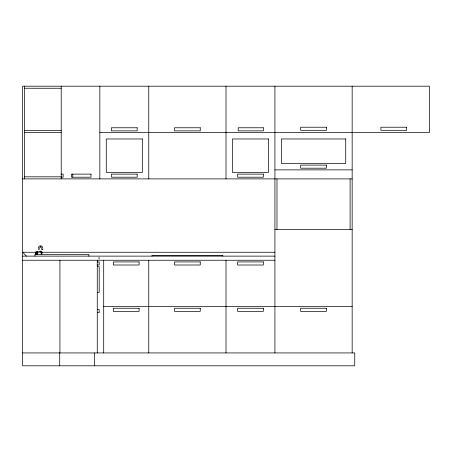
<?xml version="1.0" encoding="UTF-8"?>
<svg xmlns="http://www.w3.org/2000/svg" width="452" height="452" viewBox="0 0 452 452"><rect width="100%" height="100%" fill="white"/><g stroke="black" fill="none" stroke-linecap="round" stroke-linejoin="round"><path stroke-width="0.68" d="M38.844 249.391L39.409 249.391M38.279 248.476C38.121 244.831 43.013 244.831 42.855 248.476M39.465 248.634L39.844 247.408L40.697 246.741L40.324 246.832L41.053 247.041L41.669 248.634M36.369 253.583L36.019 254.448L36.516 253.951A1.407 0.734 -71 0 0 37.296 253.905L37.685 253.391A1.407 0.734 -71 0 0 37.962 251.9A1.407 0.734 -71 0 0 37.25 251.47M99.05 259.211L99.05 257.154M35.719 253.572L36.437 252.51L36.64 253.572L37.369 253.821L37.488 254.448L37.567 253.583L36.838 253.335M42.889 249.368L41.742 249.447L42.499 249.318M24.662 88.253L61.218 88.253M24.662 130.481L61.218 130.481M24.662 132.538L61.218 132.538M99.841 132.538L429.4 132.538L429.4 86.196L22.6 86.196L22.6 365.804L354.735 365.804L354.735 352.933L22.6 352.933M274.918 169.873L352.159 169.873M61.218 174.122L63.15 174.122L63.15 177.212L61.218 177.212M24.662 176.822L61.218 176.822M22.6 178.885L352.159 178.885M274.918 229.345L352.159 229.345M38.307 249.391L38.409 249.414M37.505 251.967L40.629 251.967L41.618 254.448M35.99 252.261L22.6 252.261L26.465 256.126M41.629 252.261L274.918 252.261M22.6 256.126L274.918 256.126M22.6 260.245L274.918 260.245M97.265 261.917L99.197 261.917L99.197 265.008L97.265 265.008M97.265 266.68L99.197 266.68L99.197 292.427L97.265 292.427M103.7 306.586L352.159 306.586M97.265 309.597L99.197 309.597L99.197 312.688L97.265 312.688M352.159 86.196L352.159 352.933M350.102 178.885L350.102 229.345M276.98 178.885L276.98 229.345M274.918 86.196L274.918 352.933M226 86.196L226 178.885M226 260.245L226 352.933M222.779 256.126L222.779 255.482L151.979 255.482L151.979 256.126M148.759 86.196L148.759 178.885M148.759 260.245L148.759 352.933M103.7 260.245L103.7 352.933M99.841 86.196L99.841 178.885M97.265 260.171L97.265 352.933M94.508 352.933L94.508 365.804M88.88 256.126L88.88 254.448L34.968 254.448L34.968 256.126M72.795 174.122L72.795 177.212M61.218 86.196L61.218 178.885M59.935 260.245L59.935 352.933M59.715 352.933L59.715 365.804M24.662 86.196L24.662 178.885M39.606 251.854A1.52 0.797 71 0 1 40.708 251.611A1.52 0.797 71 0 1 41.341 253.662L41.251 253.928A1.52 0.797 71 0 1 41.109 254.12M41.431 253.956A1.52 0.797 71 0 0 41.979 253.679L42.07 253.414A1.52 0.797 71 0 0 41.431 251.363A1.52 0.797 71 0 0 40.33 251.606M36.962 253.143L36.567 253.657A1.407 0.734 -71 0 1 35.793 253.702L35.618 253.227A1.407 0.734 -71 0 1 36.736 251.159A1.407 0.734 -71 0 1 36.962 253.143M326.412 127.221L300.665 127.221L300.665 130.312L326.412 130.312L326.412 127.221M406.664 127.221L380.917 127.221L380.917 130.312L406.664 130.312L406.664 127.221M137.171 127.775L111.429 127.775L111.429 130.865L137.171 130.865L137.171 127.775M200.253 127.775L174.506 127.775L174.506 130.865L200.253 130.865L200.253 127.775M263.335 127.775L238.232 127.775L238.232 130.865L263.335 130.865L263.335 127.775M142.323 138.973L106.276 138.973L106.276 172.449L142.323 172.449L142.323 138.973M268.482 138.973L232.435 138.973L232.435 172.449L268.482 172.449L268.482 138.973M345.723 138.973L281.353 138.973L281.353 163.438L345.723 163.438L345.723 138.973M326.412 165.11L300.665 165.11L300.665 168.2L326.412 168.2L326.412 165.11M90.999 174.122L71.427 174.122L71.427 177.212L90.999 177.212L90.999 174.122M137.171 174.122L111.429 174.122L111.429 177.212L137.171 177.212L137.171 174.122M263.335 174.122L237.588 174.122L237.588 177.212L263.335 177.212L263.335 174.122M139.103 261.917L113.356 261.917L113.356 265.008L139.103 265.008L139.103 261.917M200.253 261.917L174.506 261.917L174.506 265.008L200.253 265.008L200.253 261.917M263.335 261.917L237.588 261.917L237.588 265.008L263.335 265.008L263.335 261.917M139.103 308.258L113.356 308.258L113.356 311.349L139.103 311.349L139.103 308.258M200.253 308.258L174.506 308.258L174.506 311.349L200.253 311.349L200.253 308.258M263.335 308.258L237.588 308.258L237.588 311.349L263.335 311.349L263.335 308.258M326.412 308.258L300.665 308.258L300.665 311.349L326.412 311.349L326.412 308.258"/></g></svg>
